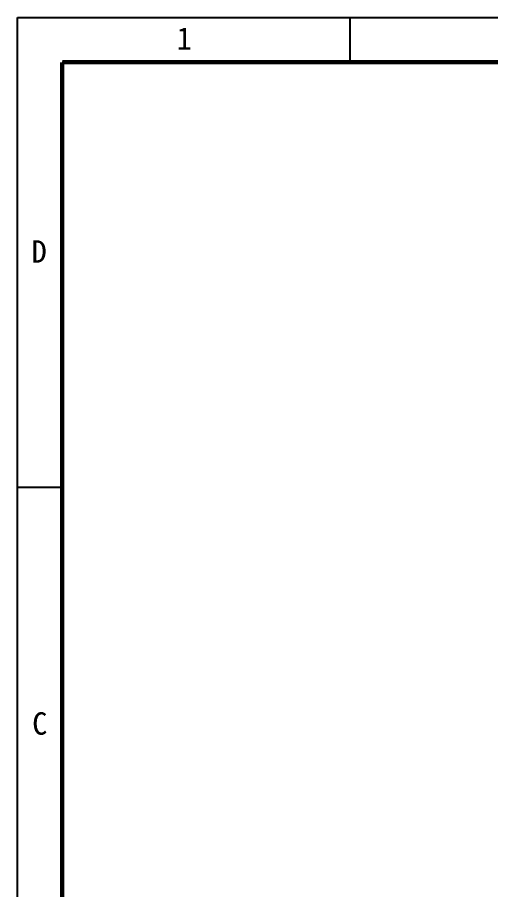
# Model space of a CAD drawing. Header units: millimetres. Extents: x 17383 to 35085, y 29540 to 59338.
# Drawn here: x 17383.4 to 17436.3, y 29652.1 to 29749.6 of the extents above; entities that cross this region are included whole.
import ezdxf

# ---------------------------------------------------------------- set-up
doc = ezdxf.new("R2010")
doc.units = ezdxf.units.MM
doc.layers.add('title bar', color=7, linetype='Continuous')
doc.styles.add('宝明', font='')
doc.styles.get('宝明').set_extended_font_data('SimHei')

msp = doc.modelspace()

# ---------------------------------------------------------------- linework, layer by layer
at = {"layer": 'title bar', "color": 0}
for p, q in [((17383.438, 29539.613), (17383.438, 29749.612)), ((17383.438, 29749.612), (17680.436, 29749.612)), ((17420.563, 29749.612), (17420.563, 29744.612)), ((17388.438, 29744.612), (17675.436, 29744.612)), ((17383.438, 29697.112), (17388.438, 29697.112))]:
    msp.add_line(p, q, dxfattribs=at)
at = {"layer": 'title bar', "color": 0, "const_width": 0.5}
for points in [[(17388.438, 29744.612), (17388.438, 29544.613)], [(17388.438, 29544.613), (17675.436, 29544.613), (17675.436, 29744.612), (17388.438, 29744.612)]]:
    msp.add_lwpolyline(points, dxfattribs=at)

# ---------------------------------------------------------------- texts
at = {"layer": 'title bar', "color": 0, "style": '宝明'}
for s, p in [('1', (17401.215, 29746.013)), ('D', (17385.015, 29722.202)), ('C', (17385.086, 29669.447))]:
    msp.add_text(s, height=2.5, dxfattribs=at).set_placement(p)

doc.saveas('drawing.dxf')
